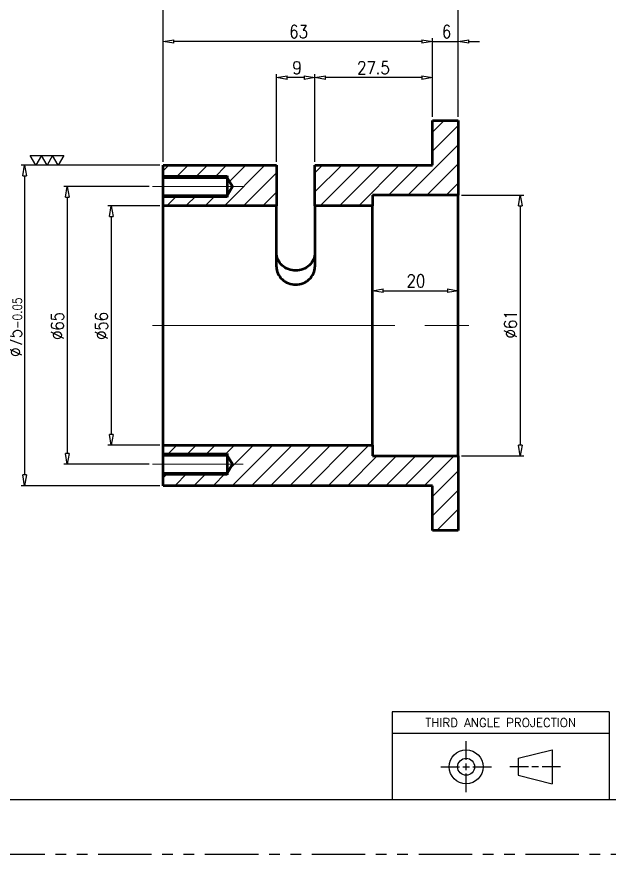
# Model space of a CAD drawing. Header units: millimetres. Extents: x 0 to 420, y 0 to 297.
# Drawn here: x 181 to 319.6, y 0 to 196 of the extents above; entities that cross this region are included whole.
import ezdxf
from ezdxf.enums import TextEntityAlignment as Align

# ---------------------------------------------------------------- set-up
doc = ezdxf.new("R2010")
doc.units = ezdxf.units.MM
doc.header["$LTSCALE"] = 10
doc.linetypes.add('CHAIN', pattern=[0.3543, 0.2362, -0.0295, 0.0591, -0.0295])
doc.linetypes.add('PHANTOM', pattern=[2.5, 1.25, -0.25, 0.25, -0.25, 0.25, -0.25])
doc.layers.get('0').update_dxf_attribs({"linetype": 'CONTINUOUS'})
doc.layers.get('Defpoints').update_dxf_attribs({"linetype": 'CONTINUOUS'})
for name, color, linetype in [('4', 4, 'CONTINUOUS'), ('BORDER', 90, 'CONTINUOUS'), ('BORDER_TXT', 130, 'CONTINUOUS'), ('VIEW_BNDS', 253, 'PHANTOM')]:
    doc.layers.add(name, color=color, linetype=linetype)
for name, color, linetype, lineweight in [('외형선(ISO)', 7, 'CONTINUOUS', 50), ('좁은 외형선(ISO)', 4, 'CONTINUOUS', 35), ('중심선(ISO)', 1, 'CONTINUOUS', 18)]:
    doc.layers.add(name, color=color, linetype=linetype, lineweight=lineweight)
doc.styles.add('BORDER_TXT', font='ROMANS')
doc.styles.get("Standard").update_dxf_attribs({"font": 'romans.shx', "width": 0.85, "bigfont": 'fhg.shx'})
doc.dimstyles.new('KOCPSM$0', dxfattribs={"dimtxt": 3, "dimasz": 2.5, "dimexe": 0.8, "dimexo": 0.8, "dimgap": 0.8, "dimtad": 1, "dimdsep": 46, "dimtxsty": 'Standard', "dimblk": 'CLOSEDBLANK', "dimcen": 0, "dimclrd": 4, "dimclre": 4, "dimclrt": 7, "dimazin": 2, "dimtfac": 1, "dimtmove": 0, "dimatfit": 3, "dimldrblk": 'CLOSEDBLANK', "dimfxl": 1, "dimarcsym": 0})

# ---------------------------------------------------------------- blocks, each defined once
blk = doc.blocks.new('_ClosedBlank')
at = {"color": 0, "linetype": 'ByBlock', "lineweight": -2}
for p, q in [((-1, 0.167), (0, 0)), ((-1, 0.167), (-1, -0.167)), ((0, 0), (-1, -0.167))]:
    blk.add_line(p, q, dxfattribs=at)
blk = doc.blocks.new('*D8')
at = {"color": 4, "lineweight": -2, "transparency": 16777216}
for p, q in [((285.03, 154.26), (299.58, 154.26)), ((298.78, 151.76), (298.78, 95.76)), ((285.03, 93.26), (299.58, 93.26))]:
    blk.add_line(p, q, dxfattribs=at)
at = {"layer": 'Defpoints', "color": 0, "transparency": 16777216}
for p in [(284.23, 154.26), (284.23, 93.26), (298.78, 93.26)]:
    blk.add_point(p, dxfattribs=at)
at = {"color": 4, "lineweight": -2, "transparency": 16777216, "xscale": 2.5, "yscale": 2.5, "zscale": 2.5}
for p, rotation in [((298.78, 154.26), 90), ((298.78, 93.26), 270)]:
    blk.add_blockref('_ClosedBlank', p, dxfattribs=dict(at, rotation=rotation))
at = {"color": 7, "transparency": 16777216, "insert": (294.98, 120.73), "char_height": 3, "attachment_point": 1, "rotation": 90}
blk.add_mtext('Ø61', dxfattribs=at)
blk = doc.blocks.new('*D9')
at = {"color": 4, "lineweight": -2, "transparency": 16777216}
for p, q in [((214.43, 151.76), (202.28, 151.76)), ((203.08, 149.26), (203.08, 98.26)), ((214.43, 95.76), (202.28, 95.76))]:
    blk.add_line(p, q, dxfattribs=at)
at = {"layer": 'Defpoints', "color": 0, "transparency": 16777216}
for p in [(215.23, 151.76), (203.08, 95.76), (215.23, 95.76)]:
    blk.add_point(p, dxfattribs=at)
at = {"color": 4, "lineweight": -2, "transparency": 16777216, "xscale": 2.5, "yscale": 2.5, "zscale": 2.5}
for p, rotation in [((203.08, 151.76), 90), ((203.08, 95.76), 270)]:
    blk.add_blockref('_ClosedBlank', p, dxfattribs=dict(at, rotation=rotation))
at = {"color": 7, "transparency": 16777216, "insert": (199.28, 120.36), "char_height": 3, "attachment_point": 1, "rotation": 90}
blk.add_mtext('Ø56', dxfattribs=at)
blk = doc.blocks.new('*D10')
at = {"color": 4, "lineweight": -2, "transparency": 16777216}
for p, q in [((214.43, 161.26), (182.01, 161.26)), ((182.81, 158.76), (182.81, 88.76)), ((214.43, 86.26), (182.01, 86.26))]:
    blk.add_line(p, q, dxfattribs=at)
at = {"layer": 'Defpoints', "color": 0, "transparency": 16777216}
for p in [(215.23, 161.26), (182.81, 86.26), (215.23, 86.26)]:
    blk.add_point(p, dxfattribs=at)
at = {"color": 4, "lineweight": -2, "transparency": 16777216, "xscale": 2.5, "yscale": 2.5, "zscale": 2.5}
for p, rotation in [((182.81, 161.26), 90), ((182.81, 86.26), 270)]:
    blk.add_blockref('_ClosedBlank', p, dxfattribs=dict(at, rotation=rotation))
at = {"color": 7, "transparency": 16777216, "insert": (177.11, 116.4), "char_height": 3, "attachment_point": 1, "rotation": 90}
blk.add_mtext('Ø75{\\H0.7x;\\C3;\\S-0.02^ -0.05;}', dxfattribs=at)
blk = doc.blocks.new('*D11')
at = {"color": 4, "lineweight": -2, "transparency": 16777216}
for p, q in [((275.73, 190.21), (273.23, 190.21)), ((278.23, 172.56), (278.23, 191.01)), ((278.23, 190.21), (284.23, 190.21)), ((284.23, 172.56), (284.23, 191.01)), ((286.73, 190.21), (289.23, 190.21))]:
    blk.add_line(p, q, dxfattribs=at)
at = {"layer": 'Defpoints', "color": 0, "transparency": 16777216}
for p in [(284.23, 190.21), (278.23, 171.76), (284.23, 171.76)]:
    blk.add_point(p, dxfattribs=at)
at = {"color": 4, "lineweight": -2, "transparency": 16777216, "xscale": 2.5, "yscale": 2.5, "zscale": 2.5}
blk.add_blockref('_ClosedBlank', (278.23, 190.21), dxfattribs=at)
at = {"color": 4, "lineweight": -2, "transparency": 16777216, "xscale": 2.5, "yscale": 2.5, "zscale": 2.5, "rotation": 180}
blk.add_blockref('_ClosedBlank', (284.23, 190.21), dxfattribs=at)
at = {"color": 7, "transparency": 16777216, "insert": (280.44, 194.01), "char_height": 3, "attachment_point": 1}
blk.add_mtext('6', dxfattribs=at)
blk = doc.blocks.new('*D12')
at = {"color": 4, "lineweight": -2, "transparency": 16777216}
for p, q in [((250.73, 162.06), (250.73, 182.56)), ((278.23, 172.56), (278.23, 182.56)), ((275.73, 181.76), (253.23, 181.76))]:
    blk.add_line(p, q, dxfattribs=at)
at = {"layer": 'Defpoints', "color": 0, "transparency": 16777216}
for p in [(250.73, 181.76), (278.23, 171.76), (250.73, 161.26)]:
    blk.add_point(p, dxfattribs=at)
at = {"color": 4, "lineweight": -2, "transparency": 16777216, "xscale": 2.5, "yscale": 2.5, "zscale": 2.5, "rotation": 180}
blk.add_blockref('_ClosedBlank', (250.73, 181.76), dxfattribs=at)
at = {"color": 4, "lineweight": -2, "transparency": 16777216, "xscale": 2.5, "yscale": 2.5, "zscale": 2.5}
blk.add_blockref('_ClosedBlank', (278.23, 181.76), dxfattribs=at)
at = {"color": 7, "transparency": 16777216, "insert": (260.59, 185.56), "char_height": 3, "attachment_point": 1}
blk.add_mtext('27.5', dxfattribs=at)
blk = doc.blocks.new('*D13')
at = {"color": 4, "lineweight": -2, "transparency": 16777216}
for p, q in [((241.73, 162.06), (241.73, 182.56)), ((250.73, 162.06), (250.73, 182.56)), ((248.23, 181.76), (244.23, 181.76))]:
    blk.add_line(p, q, dxfattribs=at)
at = {"layer": 'Defpoints', "color": 0, "transparency": 16777216}
for p in [(241.73, 181.76), (241.73, 161.26), (250.73, 161.26)]:
    blk.add_point(p, dxfattribs=at)
at = {"color": 4, "lineweight": -2, "transparency": 16777216, "xscale": 2.5, "yscale": 2.5, "zscale": 2.5, "rotation": 180}
blk.add_blockref('_ClosedBlank', (241.73, 181.76), dxfattribs=at)
at = {"color": 4, "lineweight": -2, "transparency": 16777216, "xscale": 2.5, "yscale": 2.5, "zscale": 2.5}
blk.add_blockref('_ClosedBlank', (250.73, 181.76), dxfattribs=at)
at = {"color": 7, "transparency": 16777216, "insert": (245.44, 185.56), "char_height": 3, "attachment_point": 1}
blk.add_mtext('9', dxfattribs=at)
blk = doc.blocks.new('*D14')
at = {"color": 4, "lineweight": -2, "transparency": 16777216}
for p, q in [((215.23, 162.06), (215.23, 191.01)), ((275.73, 190.21), (217.73, 190.21)), ((278.23, 172.56), (278.23, 191.01))]:
    blk.add_line(p, q, dxfattribs=at)
at = {"layer": 'Defpoints', "color": 0, "transparency": 16777216}
for p in [(215.23, 190.21), (278.23, 171.76), (215.23, 161.26)]:
    blk.add_point(p, dxfattribs=at)
at = {"color": 4, "lineweight": -2, "transparency": 16777216, "xscale": 2.5, "yscale": 2.5, "zscale": 2.5, "rotation": 180}
blk.add_blockref('_ClosedBlank', (215.23, 190.21), dxfattribs=at)
at = {"color": 4, "lineweight": -2, "transparency": 16777216, "xscale": 2.5, "yscale": 2.5, "zscale": 2.5}
blk.add_blockref('_ClosedBlank', (278.23, 190.21), dxfattribs=at)
at = {"color": 7, "transparency": 16777216, "insert": (244.72, 194.01), "char_height": 3, "attachment_point": 1}
blk.add_mtext('63', dxfattribs=at)
blk = doc.blocks.new('*D16')
at = {"color": 4, "lineweight": -2, "transparency": 16777216}
for p, q in [((264.23, 124.56), (264.23, 132.69)), ((266.73, 131.89), (281.73, 131.89)), ((284.23, 124.56), (284.23, 132.69))]:
    blk.add_line(p, q, dxfattribs=at)
at = {"layer": 'Defpoints', "color": 0, "transparency": 16777216}
for p in [(284.23, 131.89), (264.23, 123.76), (284.23, 123.76)]:
    blk.add_point(p, dxfattribs=at)
at = {"color": 4, "lineweight": -2, "transparency": 16777216, "xscale": 2.5, "yscale": 2.5, "zscale": 2.5, "rotation": 180}
blk.add_blockref('_ClosedBlank', (264.23, 131.89), dxfattribs=at)
at = {"color": 4, "lineweight": -2, "transparency": 16777216, "xscale": 2.5, "yscale": 2.5, "zscale": 2.5}
blk.add_blockref('_ClosedBlank', (284.23, 131.89), dxfattribs=at)
at = {"color": 7, "transparency": 16777216, "insert": (272.16, 135.69), "char_height": 3, "attachment_point": 1}
blk.add_mtext('20', dxfattribs=at)
blk = doc.blocks.new('*D19')
at = {"color": 4, "lineweight": -2, "transparency": 16777216}
for p, q in [((211.93, 156.26), (191.98, 156.26)), ((192.78, 153.76), (192.78, 93.76)), ((211.93, 91.26), (191.98, 91.26))]:
    blk.add_line(p, q, dxfattribs=at)
at = {"layer": 'Defpoints', "color": 0, "transparency": 16777216}
for p in [(212.73, 156.26), (192.78, 91.26), (212.73, 91.26)]:
    blk.add_point(p, dxfattribs=at)
at = {"color": 4, "lineweight": -2, "transparency": 16777216, "xscale": 2.5, "yscale": 2.5, "zscale": 2.5}
for p, rotation in [((192.78, 156.26), 90), ((192.78, 91.26), 270)]:
    blk.add_blockref('_ClosedBlank', p, dxfattribs=dict(at, rotation=rotation))
at = {"color": 7, "transparency": 16777216, "insert": (188.98, 120.36), "char_height": 3, "attachment_point": 1, "rotation": 90}
blk.add_mtext('Ø65', dxfattribs=at)
blk = doc.blocks.new('*D20')
at = {"color": 4, "linetype": 'ByBlock', "lineweight": -2, "transparency": 16777216}
for p, q in [((215.23, 162.06), (215.23, 199.25)), ((217.73, 198.45), (281.73, 198.45)), ((284.23, 172.56), (284.23, 199.25))]:
    blk.add_line(p, q, dxfattribs=at)
at = {"layer": 'Defpoints', "color": 0, "transparency": 16777216}
for p in [(284.23, 198.45), (284.23, 171.76), (215.23, 161.26)]:
    blk.add_point(p, dxfattribs=at)
at = {"color": 4, "lineweight": -2, "transparency": 16777216, "xscale": 2.5, "yscale": 2.5, "zscale": 2.5, "rotation": 180}
blk.add_blockref('_ClosedBlank', (215.23, 198.45), dxfattribs=at)
at = {"color": 4, "lineweight": -2, "transparency": 16777216, "xscale": 2.5, "yscale": 2.5, "zscale": 2.5}
blk.add_blockref('_ClosedBlank', (284.23, 198.45), dxfattribs=at)
at = {"color": 7, "transparency": 16777216, "insert": (249.73, 200.75), "char_height": 3, "attachment_point": 5}
blk.add_mtext('69', dxfattribs=at)
blk = doc.blocks.new('PRO3RDANG')
at = {"layer": 'BORDER'}
for p, q in [((0, 0.8125), (-2, 0.8125)), ((-2, 0.8125), (-2, 0)), ((0, 0.8125), (0, 0)), ((0, 0), (-2, 0))]:
    blk.add_line(p, q, dxfattribs=at)
at = {"layer": 'BORDER', "color": 70}
for p, q in [((0, 0.6125), (-2, 0.6125)), ((-1.3184, 0.3687), (-1.3184, 0.5406)), ((-0.8391, 0.3844), (-0.5266, 0.4625)), ((-0.5266, 0.4625), (-0.5266, 0.15)), ((-1.3184, 0.275), (-1.3184, 0.3375)), ((-0.8391, 0.3844), (-0.8391, 0.2281)), ((-1.5528, 0.3062), (-1.3809, 0.3062)), ((-1.3497, 0.3062), (-1.2872, 0.3062)), ((-1.3184, 0.0719), (-1.3184, 0.2437)), ((-1.2559, 0.3062), (-1.084, 0.3062)), ((-0.7441, 0.3062), (-0.9172, 0.3062)), ((-0.6503, 0.3062), (-0.7128, 0.3062)), ((-0.4484, 0.3062), (-0.6191, 0.3062)), ((-0.8391, 0.2281), (-0.5266, 0.15))]:
    blk.add_line(p, q, dxfattribs=at)
for radius in [0.1562, 0.0781]:
    blk.add_circle((-1.3184, 0.3062), radius, dxfattribs=at)
blk.add_text('THIRD ANGLE PROJECTION', height=0.08, dxfattribs=at).set_placement((-1, 0.7125), align=Align.MIDDLE_CENTER)
blk = doc.blocks.new('A3-BORDER')
at = {"layer": 'BORDER'}
blk.add_line((407.3, 12.7), (12.7, 12.7), dxfattribs=at)
at = {"layer": 'VIEW_BNDS'}
blk.add_line((0, 0), (420, 0), dxfattribs=at)
at = {"layer": 'BORDER_TXT', "style": 'BORDER_TXT'}
for tag, p, height, rotation in [('PX-NUMBER', (98.54, 290.01), 3.81, 180), ('VENDOR-JOB', (413.65, 12.7), 3.17, 90)]:
    blk.add_attdef(tag, p, '', height=height, rotation=rotation, dxfattribs=at)

msp = doc.modelspace()

# ---------------------------------------------------------------- hatches: boundary and pattern name
at = {"layer": '4'}
h = msp.add_hatch(dxfattribs=at)
h.set_pattern_fill('ANSI31', color=256, scale=25.4, style=0)
h.set_pattern_definition([(45, (12.2428, 60.197), (-2.245064, 2.245064), [])])
h.paths.add_polyline_path([(241.728, 161.261), (241.728, 151.761), (215.228, 151.761), (215.228, 154.194), (230.228, 154.194), (231.47, 156.261), (230.228, 158.328), (215.228, 158.328), (215.228, 161.261)])
h.paths.add_polyline_path([(284.228, 154.261), (264.228, 154.261), (264.228, 151.761), (250.728, 151.761), (250.728, 161.261), (278.228, 161.261), (278.228, 171.761), (284.228, 171.761)])
h.paths.add_polyline_path([(264.228, 93.261), (284.228, 93.261), (284.228, 75.761), (278.228, 75.761), (278.228, 86.261), (215.228, 86.261), (215.228, 89.194), (230.228, 89.194), (231.47, 91.261), (230.228, 93.328), (215.228, 93.328), (215.228, 95.761), (264.228, 95.761)])

# ---------------------------------------------------------------- linework, layer by layer
at = {"color": 2}
for points in [[(185.428, 161.261), (184.118, 163.53), (186.738, 163.53)], [(188.048, 161.261), (186.738, 163.53), (189.358, 163.53)], [(190.668, 161.261), (189.358, 163.53), (191.978, 163.53)]]:
    msp.add_lwpolyline(points, close=True, dxfattribs=at)
at = {"layer": '외형선(ISO)'}
for p, q in [((278.228, 171.761), (284.228, 171.761)), ((278.228, 161.261), (278.228, 171.761)), ((284.228, 171.761), (284.228, 154.261)), ((215.228, 161.261), (241.728, 161.261)), ((215.228, 158.328), (215.228, 161.261)), ((241.728, 161.261), (241.728, 151.761)), ((250.728, 161.261), (278.228, 161.261)), ((250.728, 151.761), (250.728, 161.261)), ((230.228, 158.328), (215.228, 158.328)), ((215.228, 154.194), (215.228, 158.328)), ((230.228, 158.761), (230.228, 153.761)), ((231.47, 156.261), (230.228, 158.328)), ((230.228, 154.194), (231.47, 156.261)), ((215.228, 154.194), (230.228, 154.194)), ((215.228, 151.761), (215.228, 154.194)), ((284.228, 154.261), (264.228, 154.261)), ((264.228, 154.261), (264.228, 151.761)), ((284.228, 93.261), (284.228, 154.261)), ((241.728, 151.761), (215.228, 151.761)), ((215.228, 95.761), (215.228, 151.761)), ((241.728, 137.442), (241.728, 151.761)), ((264.228, 151.761), (250.728, 151.761)), ((250.728, 151.761), (250.728, 137.442)), ((264.228, 95.761), (264.228, 151.761)), ((215.228, 95.761), (264.228, 95.761)), ((215.228, 93.328), (215.228, 95.761)), ((264.228, 95.761), (264.228, 93.261)), ((230.228, 93.328), (215.228, 93.328)), ((215.228, 89.194), (215.228, 93.328)), ((230.228, 93.761), (230.228, 88.761)), ((231.47, 91.261), (230.228, 93.328)), ((264.228, 93.261), (284.228, 93.261)), ((284.228, 93.261), (284.228, 75.761)), ((230.228, 89.194), (231.47, 91.261)), ((215.228, 89.194), (230.228, 89.194)), ((215.228, 86.261), (215.228, 89.194)), ((278.228, 86.261), (215.228, 86.261)), ((278.228, 75.761), (278.228, 86.261)), ((284.228, 75.761), (278.228, 75.761))]:
    msp.add_line(p, q, dxfattribs=at)
for points, knots in [([(246.228, 136.587), (245.662, 136.587), (245.06, 136.693), (243.951, 137.123), (243.445, 137.447), (242.645, 138.189), (242.298, 138.657), (241.84, 139.671), (241.728, 140.217), (241.728, 140.723)], [1.36252137, 1.36252137, 1.36252137, 1.36252137, 1.53204671, 1.53204671, 1.70157205, 1.70157205, 1.87159619, 1.87159619, 2.04162032, 2.04162032, 2.04162032, 2.04162032]), ([(250.728, 140.723), (250.728, 140.217), (250.615, 139.671), (250.157, 138.657), (249.81, 138.189), (249.01, 137.447), (248.504, 137.123), (247.395, 136.693), (246.793, 136.587), (246.228, 136.587)], [-0.67909895, -0.67909895, -0.67909895, -0.67909895, -0.50907481, -0.50907481, -0.33905067, -0.33905067, -0.16952534, -0.16952534, 0, 0, 0, 0]), ([(241.728, 137.442), (241.728, 136.946), (241.839, 136.408), (242.297, 135.402), (242.644, 134.936), (243.445, 134.196), (243.951, 133.873), (245.06, 133.444), (245.662, 133.337), (246.228, 133.337)], [0.68795265, 0.68795265, 0.68795265, 0.68795265, 0.85839119, 0.85839119, 1.02882972, 1.02882972, 1.19836804, 1.19836804, 1.36790635, 1.36790635, 1.36790635, 1.36790635]), ([(246.228, 133.337), (246.793, 133.337), (247.395, 133.444), (248.504, 133.873), (249.01, 134.196), (249.811, 134.936), (250.158, 135.402), (250.616, 136.408), (250.728, 136.946), (250.728, 137.442)], [0, 0, 0, 0, 0.16953831, 0.16953831, 0.33907663, 0.33907663, 0.50951516, 0.50951516, 0.6799537, 0.6799537, 0.6799537, 0.6799537])]:
    msp.add_open_spline(points, degree=3, knots=knots, dxfattribs=at)
at = {"layer": '좁은 외형선(ISO)'}
for p, q in [((230.228, 158.761), (215.228, 158.761)), ((215.228, 153.761), (230.228, 153.761)), ((230.228, 93.761), (215.228, 93.761)), ((215.228, 88.761), (230.228, 88.761))]:
    msp.add_line(p, q, dxfattribs=at)
at = {"layer": '중심선(ISO)', "linetype": 'CHAIN', "ltscale": 23.990969}
for p, q in [((233.97, 156.261), (212.728, 156.261)), ((212.728, 123.761), (286.728, 123.761)), ((233.97, 91.261), (212.728, 91.261))]:
    msp.add_line(p, q, dxfattribs=at)

# ---------------------------------------------------------------- block references
msp.add_blockref('A3-BORDER', (0, 0))
at = {"xscale": 25.39999999999964, "yscale": 25.39999999999964, "zscale": 25.39999999999964}
msp.add_blockref('PRO3RDANG', (319.591, 12.7), dxfattribs=at)

# ---------------------------------------------------------------- dimensions: what is measured, and where the dimension line sits
dim = msp.add_linear_dim(base=(284.228, 198.447), p1=(215.228, 161.261), p2=(284.228, 171.761), dimstyle='KOCPSM$0', override={"dimfxl": 0.8, "dimarcsym": 1})
dim.commit()
dim.dimension.update_dxf_attribs({"geometry": '*D20', "text_midpoint": (249.728, 200.747)})
for base, p1, p2, picture, middle in [((215.228, 190.21), (278.228, 171.761), (215.228, 161.261), '*D14', (246.728, 190.21)), ((284.228, 190.21), (278.228, 171.761), (284.228, 171.761), '*D11', (281.228, 190.21)), ((241.728, 181.761), (250.728, 161.261), (241.728, 161.261), '*D13', (246.228, 181.761)), ((250.728, 181.761), (278.228, 171.761), (250.728, 161.261), '*D12', (264.478, 181.761))]:
    dim = msp.add_linear_dim(base=base, p1=p1, p2=p2, dimstyle='KOCPSM$0', override={"dimfxl": 0.18, "dimarcsym": 1})
    dim.commit()
    dim.dimension.update_dxf_attribs({"geometry": picture, "text_midpoint": middle, "dimtype": 160})
for base, p1, p2, angle, text, override, picture, middle in [((182.808, 86.261), (215.228, 161.261), (215.228, 86.261), 270, 'Ø<>{\\H0.7x;\\C3;\\S-0.02^ -0.05;}', {"dimfxl": 0.18, "dimarcsym": 1}, '*D10', (182.808, 123.761)), ((192.777, 91.261), (212.728, 156.261), (212.728, 91.261), 90, 'Ø<>', {"dimfxl": 0.18, "dimarcsym": 1}, '*D19', (192.777, 123.761)), ((298.783, 93.261), (284.228, 154.261), (284.228, 93.261), 90, 'Ø<>', {"dimscale": 1, "dimfxl": 0.18, "dimarcsym": 1}, '*D8', (298.783, 123.761)), ((203.084, 95.761), (215.228, 151.761), (215.228, 95.761), 90, 'Ø<>', {"dimfxl": 0.18, "dimarcsym": 1}, '*D9', (203.084, 123.761))]:
    dim = msp.add_linear_dim(base=base, p1=p1, p2=p2, angle=angle, text=text, dimstyle='KOCPSM$0', override=override)
    dim.commit()
    dim.dimension.update_dxf_attribs({"geometry": picture, "text_midpoint": middle, "dimtype": 160})
dim = msp.add_linear_dim(base=(284.228, 131.891), p1=(264.228, 123.761), p2=(284.228, 123.761), angle=180, dimstyle='KOCPSM$0', override={"dimfxl": 0.18, "dimarcsym": 1})
dim.commit()
dim.dimension.update_dxf_attribs({"geometry": '*D16', "text_midpoint": (274.228, 131.891), "dimtype": 160})

doc.saveas('drawing.dxf')
